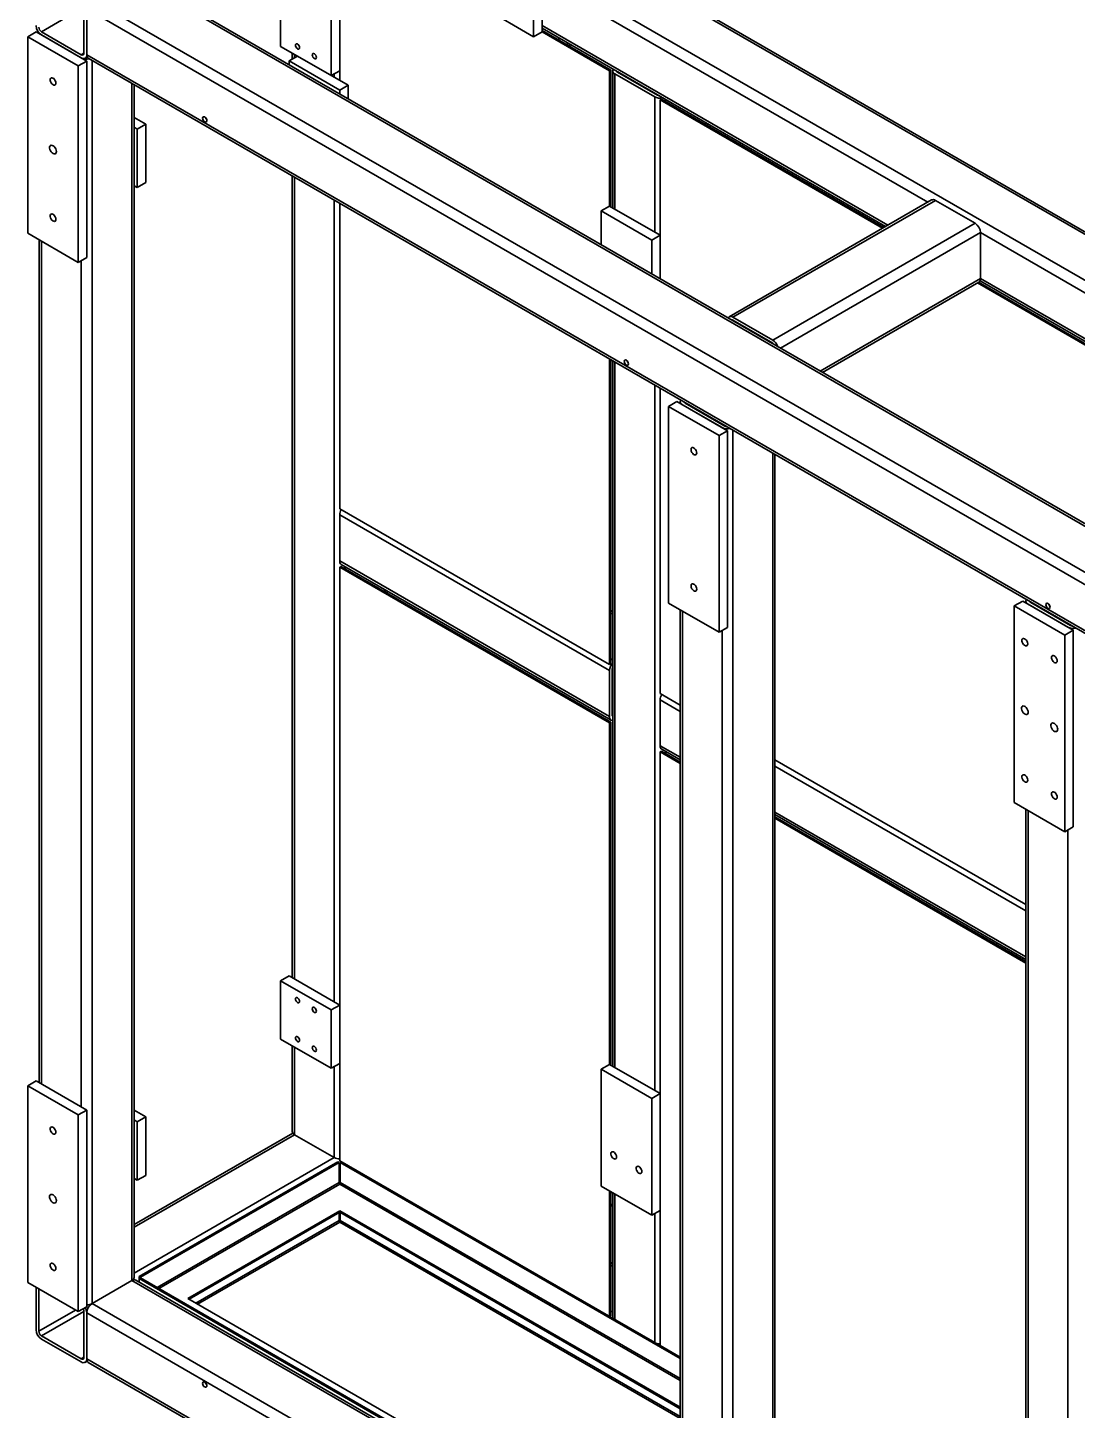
# Model space of a CAD drawing. Header units: millimetres. Extents: x 5960 to 13385, y 4099 to 9349.
# Drawn here: x 10780 to 11660, y 7588 to 8748 of the extents above; entities that cross this region are included whole.
import ezdxf

# ---------------------------------------------------------------- set-up
doc = ezdxf.new("R2010")
doc.units = ezdxf.units.MM

msp = doc.modelspace()

# ---------------------------------------------------------------- linework, layer by layer
at = {"color": 7, "linetype": 'Continuous', "lineweight": 35}
for p, q in [((11079.352, 8913.012), (12691.555, 7982.306)), ((12694.755, 7982.623), (11082.552, 8913.328)), ((12658.18, 7963.039), (11045.976, 8893.744)), ((11041.451, 8703.358), (11041.451, 8842.139)), ((10867.22, 8790.55), (12479.423, 7859.845)), ((12482.623, 7860.162), (10870.42, 8790.867)), ((11204.086, 8789.081), (11204.086, 8740.088)), ((11211.157, 8793.163), (11211.157, 8744.17)), ((12446.048, 7840.578), (10833.844, 8771.283)), ((10991.954, 8780.895), (10991.954, 8731.903)), ((10827.056, 8764.751), (10827.056, 8726.21)), ((10829.319, 8724.904), (10829.319, 8763.445)), ((10829.319, 8763.445), (12441.522, 7832.739)), ((11041.451, 8760.485), (11041.451, 8711.493)), ((11204.086, 8740.088), (11161.659, 8764.581)), ((11034.38, 8707.44), (11034.38, 8756.403)), ((11211.157, 8747.231), (11499.295, 8580.893)), ((10786.893, 8744.17), (10779.821, 8740.088)), ((10779.821, 8740.088), (10779.821, 8575.147)), ((10822.248, 8715.596), (10779.821, 8740.088)), ((10786.893, 8744.17), (10829.319, 8719.678)), ((10789.544, 8743.109), (10789.544, 8742.64)), ((10824.793, 8724.904), (10791.418, 8744.171)), ((10791.418, 8741.558), (10824.793, 8722.291)), ((11204.086, 8740.088), (11211.157, 8744.17)), ((11211.157, 8745.395), (11268.786, 8712.126)), ((11211.157, 8744.17), (11267.725, 8711.514)), ((11225.299, 8737.231), (11225.299, 8739.067)), ((12441.522, 7794.199), (10829.319, 8724.904)), ((10991.954, 8731.903), (11006.07, 8723.754)), ((11001.676, 8726.291), (11001.676, 8721.216)), ((11232.37, 8734.985), (11232.37, 8733.149)), ((11234.491, 8731.924), (11234.491, 8733.761)), ((10822.248, 8715.596), (10829.319, 8719.678)), ((10822.248, 8550.655), (10822.248, 8715.596)), ((10827.993, 8721.974), (10829.726, 8722.974)), ((10829.319, 8719.678), (10829.319, 8554.737)), ((10830.645, 8721.974), (12441.929, 7791.799)), ((10999.025, 8719.686), (11006.096, 8723.768)), ((11041.451, 8695.194), (10999.025, 8719.686)), ((10999.025, 8719.686), (10999.025, 8716.625)), ((11006.096, 8723.768), (11048.522, 8699.276)), ((11041.451, 8711.493), (11034.405, 8707.425)), ((11268.786, 8712.126), (11267.725, 8711.514)), ((11267.725, 8711.514), (11267.725, 8598.015)), ((11268.786, 8712.126), (11268.786, 8597.403)), ((11270.376, 8711.514), (11270.376, 8596.485)), ((11272.251, 8708.902), (11305.626, 8689.634)), ((11307.889, 8690.941), (11274.513, 8710.208)), ((10869.094, 7698.998), (10869.094, 8699.777)), ((11041.451, 8695.194), (11048.522, 8699.276)), ((11041.451, 8692.133), (11041.451, 8695.194)), ((11048.522, 8699.276), (11048.522, 8688.051)), ((11310.152, 8687.022), (11311.212, 8687.634)), ((11310.152, 8537.015), (11310.152, 8687.022)), ((11310.152, 8687.022), (11496.644, 8579.362)), ((11497.704, 8579.975), (11311.212, 8687.634)), ((10869.094, 8672.211), (10878.816, 8666.598)), ((10878.816, 8666.598), (10871.745, 8662.516)), ((10878.816, 8666.598), (10878.816, 8617.606)), ((11349.927, 8665.285), (11349.927, 8667.121)), ((10869.094, 8664.047), (10871.745, 8662.516)), ((10871.745, 8662.516), (10871.745, 8613.524)), ((11001.676, 8623.24), (11001.676, 7950.576)), ((10871.745, 8613.524), (10869.094, 8615.054)), ((10871.745, 8613.524), (10878.816, 8617.606)), ((11041.451, 8344.049), (11041.451, 8600.278)), ((11260.654, 8593.933), (11267.725, 8598.015)), ((11267.725, 8598.015), (11310.152, 8573.523)), ((11537.751, 8603.093), (11368.046, 8505.124)), ((11371.246, 8504.807), (11540.951, 8602.776)), ((11540.951, 8602.776), (11574.327, 8583.509)), ((11260.654, 8593.933), (11303.081, 8569.441)), ((11260.654, 8565.59), (11260.654, 8593.933)), ((10779.821, 8575.147), (10822.248, 8550.655)), ((11310.152, 8573.523), (11303.081, 8569.441)), ((11310.152, 8573.523), (11310.152, 8537.015)), ((11574.327, 8583.509), (11404.621, 8485.54)), ((11578.852, 8575.671), (11578.852, 8537.13)), ((10789.544, 8569.535), (10789.544, 7862.409)), ((11303.081, 8569.441), (11303.081, 8541.097)), ((10829.319, 8554.737), (10822.248, 8550.655)), ((11446.277, 8458.432), (11577.526, 8534.2)), ((11576.201, 8533.435), (11826.34, 8389.033)), ((11827.4, 8389.645), (11577.262, 8534.047)), ((11578.446, 8535.2), (12079.122, 8246.165)), ((11404.621, 8485.54), (11371.246, 8504.807)), ((11371.246, 8502.195), (11404.621, 8482.927)), ((11267.725, 8469.653), (11267.725, 8213.424)), ((11268.786, 8469.04), (11268.786, 8214.036)), ((11270.376, 8468.122), (11270.376, 7876.296)), ((11310.152, 8188.932), (11310.152, 8445.16)), ((11324.294, 8433.935), (11317.223, 8429.853)), ((11359.649, 8405.361), (11317.223, 8429.853)), ((11317.223, 8429.853), (11317.223, 8264.912)), ((11324.294, 8433.935), (11366.72, 8409.443)), ((11326.945, 8433.935), (11326.945, 8432.405)), ((11328.819, 8431.323), (11362.195, 8412.056)), ((11364.457, 8413.362), (11331.082, 8432.629)), ((11359.649, 8405.361), (11366.72, 8409.443)), ((11359.649, 8240.42), (11359.649, 8405.361)), ((11366.72, 8409.443), (11366.72, 8244.502)), ((11406.496, 7388.763), (11406.496, 8389.542)), ((11267.725, 8213.424), (11041.451, 8344.049)), ((11041.451, 8338.824), (11267.725, 8208.198)), ((11041.451, 8300.283), (11041.451, 8338.824)), ((11267.725, 8169.658), (11041.451, 8300.283)), ((11042.512, 8295.669), (11041.451, 8295.057)), ((11041.451, 7796.967), (11041.451, 8295.057)), ((11041.451, 8295.057), (11267.725, 8164.432)), ((11042.512, 8295.669), (11268.786, 8165.044)), ((11042.777, 8297.353), (11269.051, 8166.727)), ((11081.226, 8273.32), (11081.226, 8275.156)), ((11317.223, 8264.912), (11359.649, 8240.42)), ((11614.207, 8266.572), (11607.136, 8262.49)), ((11607.136, 8262.49), (11607.136, 8097.548)), ((11649.563, 8237.997), (11607.136, 8262.49)), ((11614.207, 8266.572), (11656.634, 8242.079)), ((11616.858, 8266.572), (11616.858, 8265.041)), ((11618.733, 8263.959), (11652.108, 8244.692)), ((11654.371, 8245.998), (11620.996, 8265.265)), ((11270.376, 8257.817), (11268.786, 8258.735)), ((11326.945, 8259.3), (11326.945, 7552.174)), ((11366.72, 8244.502), (11359.649, 8240.42)), ((11649.563, 8237.997), (11656.634, 8242.079)), ((11649.563, 8073.056), (11649.563, 8237.997)), ((11656.634, 8242.079), (11656.634, 8077.138)), ((11267.725, 8213.424), (11268.786, 8214.036)), ((11267.725, 8208.198), (11267.725, 8169.658)), ((11269.988, 8170.964), (11269.988, 8209.505)), ((11326.945, 8179.237), (11310.152, 8188.932)), ((11310.152, 8145.165), (11310.152, 8183.706)), ((11267.725, 8164.432), (11268.786, 8165.044)), ((11267.725, 8164.432), (11267.725, 7877.826)), ((11268.786, 8165.044), (11268.786, 7877.214)), ((11310.152, 8139.939), (11311.212, 8140.552)), ((11310.152, 7641.85), (11310.152, 8139.939)), ((11310.152, 8139.939), (11326.945, 8130.245)), ((11326.945, 8131.47), (11311.212, 8140.552)), ((11311.477, 8142.235), (11326.945, 8133.306)), ((11616.858, 8011.874), (11406.496, 8133.314)), ((11607.136, 8097.548), (11649.563, 8073.056)), ((11406.496, 8087.382), (11616.858, 7965.942)), ((11616.858, 8091.936), (11616.858, 7384.81)), ((11616.858, 7964.106), (11406.496, 8085.546)), ((11406.496, 8084.321), (11616.858, 7962.881)), ((11656.634, 8077.138), (11649.563, 8073.056)), ((10999.025, 7952.106), (10991.954, 7948.024)), ((11034.38, 7923.532), (10991.954, 7948.024)), ((10991.954, 7948.024), (10991.954, 7899.031)), ((10999.025, 7952.106), (11041.451, 7927.614)), ((11041.451, 7927.614), (11034.38, 7923.532)), ((11034.38, 7874.539), (11034.38, 7923.532)), ((11041.451, 7927.614), (11041.451, 7878.621)), ((10991.954, 7899.031), (11034.38, 7874.539)), ((11001.676, 7893.419), (11001.676, 7821.459)), ((11034.38, 7874.539), (11041.451, 7878.621)), ((11267.725, 7877.826), (11260.654, 7873.744)), ((11267.725, 7877.826), (11310.152, 7853.334)), ((11260.654, 7775.759), (11260.654, 7873.744)), ((11260.654, 7873.744), (11303.081, 7849.252)), ((10786.893, 7863.939), (10779.821, 7859.857)), ((10822.248, 7835.365), (10779.821, 7859.857)), ((10779.821, 7859.857), (10779.821, 7694.916)), ((10786.893, 7863.939), (10829.319, 7839.447)), ((11303.081, 7849.252), (11310.152, 7853.334)), ((11303.081, 7849.252), (11303.081, 7751.267)), ((11310.152, 7853.334), (11310.152, 7755.349)), ((10829.319, 7839.447), (10822.248, 7835.365)), ((10822.248, 7670.424), (10822.248, 7835.365)), ((10829.319, 7839.447), (10829.319, 7674.506)), ((10869.094, 7839.339), (10878.816, 7833.727)), ((10869.094, 7831.175), (10871.745, 7829.645)), ((10878.816, 7833.727), (10871.745, 7829.645)), ((10878.816, 7833.727), (10878.816, 7784.734)), ((11002.082, 7820.163), (10869.094, 7743.391)), ((10871.745, 7829.645), (10871.745, 7780.652)), ((11036.926, 7799.58), (11003.55, 7818.847)), ((11039.89, 7796.066), (10873.306, 7699.899)), ((11039.89, 7796.066), (11040.951, 7795.454)), ((11267.725, 7666.342), (11041.451, 7796.967)), ((11043.012, 7796.066), (11041.951, 7795.454)), ((11042.558, 7795.804), (11042.777, 7796.202)), ((11326.945, 7632.155), (11043.012, 7796.066)), ((10871.745, 7780.652), (10878.816, 7784.734)), ((11040.951, 7795.454), (10874.367, 7699.287)), ((11040.951, 7795.454), (11040.951, 7778.715)), ((11041.451, 7777.37), (11041.451, 7791.741)), ((11041.951, 7795.454), (11041.951, 7778.715)), ((11326.945, 7630.931), (11041.951, 7795.454)), ((10871.745, 7780.652), (10869.094, 7782.183)), ((11303.081, 7751.267), (11260.654, 7775.759)), ((11267.725, 7771.677), (11267.725, 7666.342)), ((11268.786, 7771.065), (11268.786, 7666.954)), ((11269.5, 7770.652), (11268.786, 7770.382)), ((11270.376, 7770.147), (11270.376, 7666.342)), ((10914.172, 7681.443), (11041.451, 7754.919)), ((11041.451, 7753.694), (10915.233, 7680.83)), ((11040.951, 7753.406), (11040.951, 7746.87)), ((11040.951, 7750.747), (11041.858, 7751.27)), ((11041.451, 7754.919), (11326.945, 7590.107)), ((11041.451, 7753.694), (11041.451, 7754.919)), ((11041.451, 7753.201), (11041.451, 7753.694)), ((11326.945, 7588.882), (11041.451, 7753.694)), ((11041.951, 7753.406), (11041.951, 7746.87)), ((11303.081, 7751.267), (11310.152, 7755.349)), ((11270.376, 7710.735), (11268.786, 7711.653)), ((10779.821, 7694.916), (10822.248, 7670.424)), ((10833.844, 7677.118), (10867.22, 7696.386)), ((11317.223, 7438.769), (10870.42, 7696.702)), ((10873.306, 7699.899), (10874.367, 7699.287)), ((10873.306, 7699.899), (10873.306, 7698.097)), ((10873.306, 7698.097), (10874.367, 7698.709)), ((10873.306, 7695.036), (10873.306, 7698.097)), ((10873.306, 7698.097), (11317.223, 7441.83)), ((10874.367, 7699.287), (10874.367, 7698.709)), ((10874.367, 7698.709), (11317.223, 7443.054)), ((10786.893, 7690.834), (10786.893, 7655.232)), ((10789.155, 7653.925), (10789.155, 7689.528)), ((11317.223, 7448.766), (10914.172, 7681.443)), ((10822.248, 7670.424), (10829.319, 7674.506)), ((10827.056, 7670.586), (10827.056, 7632.046)), ((10829.319, 7630.739), (10829.319, 7669.28)), ((11268.786, 7666.954), (11267.725, 7666.342)), ((11305.626, 7644.462), (11272.251, 7663.729)), ((10824.793, 7630.739), (10791.418, 7650.006)), ((10791.418, 7647.393), (10824.793, 7628.126)), ((11326.945, 7632.155), (11310.152, 7641.85)), ((10827.993, 7627.809), (10829.726, 7628.809)), ((12441.522, 6700.034), (10829.319, 7630.739)), ((10830.645, 7627.809), (12441.929, 6697.634))]:
    msp.add_line(p, q, dxfattribs=at)
at = {"color": 8, "linetype": 'Continuous', "lineweight": 35}
for p, q in [((11211.157, 8787.937), (11534.551, 8601.246)), ((10827.056, 8764.744), (10791.418, 8744.171)), ((11501.17, 8581.975), (11211.157, 8749.396)), ((10824.793, 8724.904), (10827.056, 8726.21)), ((11003.55, 8722.299), (11003.55, 8725.208)), ((10833.844, 7677.118), (10833.844, 8720.127)), ((10867.22, 8700.859), (10867.22, 7696.386)), ((11036.926, 8708.88), (11036.926, 8705.97)), ((11272.251, 8595.402), (11272.251, 8708.902)), ((11274.513, 8710.656), (11274.513, 8710.208)), ((11305.626, 8689.634), (11305.626, 8576.135)), ((11307.889, 8690.941), (11307.889, 8691.389)), ((11314.677, 8685.634), (11314.677, 8687.47)), ((11348.052, 8668.203), (11348.052, 8666.367)), ((11003.55, 7949.493), (11003.55, 8622.158)), ((11036.926, 8602.89), (11036.926, 7930.226)), ((11411.022, 8478.784), (11578.852, 8575.671)), ((11578.852, 8575.671), (12114.378, 8266.518)), ((10791.418, 7861.327), (10791.418, 8568.453)), ((10824.793, 8552.124), (10824.793, 7842.06)), ((11578.852, 8537.13), (11444.402, 8459.514)), ((12080.997, 8247.248), (11578.852, 8537.13)), ((11371.246, 8502.194), (11370.858, 8501.97)), ((11404.239, 8482.7), (11404.627, 8482.924)), ((11272.251, 7875.213), (11272.251, 8467.04)), ((11305.626, 8447.773), (11305.626, 7855.946)), ((11331.082, 8433.078), (11331.082, 8432.629)), ((11364.457, 8413.362), (11364.457, 8413.81)), ((11371.246, 7366.883), (11371.246, 8409.892)), ((11404.621, 8390.624), (11404.621, 7386.151)), ((11045.976, 8293.669), (11045.976, 8295.505)), ((11079.352, 8276.238), (11079.352, 8274.402)), ((11620.996, 8265.714), (11620.996, 8265.265)), ((11268.786, 8256.571), (11270.376, 8255.653)), ((11328.819, 7551.092), (11328.819, 8258.217)), ((11362.195, 8241.889), (11362.195, 7531.825)), ((11654.371, 8245.998), (11654.371, 8246.447)), ((11270.376, 8217.119), (11268.786, 8218.037)), ((11270.376, 8209.274), (11269.988, 8209.498)), ((11310.152, 8183.706), (11326.945, 8174.012)), ((11269.988, 8170.963), (11270.376, 8170.739)), ((11326.945, 8135.471), (11310.152, 8145.165)), ((11314.677, 8138.552), (11314.677, 8140.388)), ((11406.496, 8128.088), (11616.858, 8006.648)), ((11616.858, 7968.107), (11406.496, 8089.547)), ((11618.733, 7383.728), (11618.733, 8090.854)), ((11652.108, 8074.526), (11652.108, 7364.461)), ((11003.55, 7818.847), (11003.55, 7892.337)), ((11036.926, 7876.009), (11036.926, 7799.58)), ((10869.094, 7741.227), (11003.55, 7818.847)), ((11036.926, 7799.58), (10869.094, 7702.693)), ((11040.951, 7791.453), (11041.451, 7791.741)), ((11041.451, 7791.741), (11041.951, 7791.453)), ((10888.365, 7690.629), (11040.951, 7778.715)), ((10889.779, 7689.812), (11041.451, 7777.37)), ((11041.451, 7777.37), (11326.945, 7612.558)), ((11041.951, 7778.715), (11326.945, 7614.191)), ((11272.251, 7663.729), (11272.251, 7769.064)), ((11041.451, 7753.201), (11040.951, 7752.912)), ((11041.951, 7752.912), (11041.451, 7753.201)), ((11270.376, 7760.623), (11268.786, 7759.582)), ((11305.626, 7752.736), (11305.626, 7644.462)), ((10920.893, 7677.562), (11040.951, 7746.87)), ((10922.308, 7676.746), (11041.451, 7745.526)), ((11041.451, 7745.526), (11326.945, 7580.714)), ((11041.951, 7746.87), (11326.945, 7582.347)), ((11268.786, 7709.489), (11270.376, 7708.571)), ((10867.22, 7696.386), (11317.223, 7436.605)), ((10789.155, 7653.925), (10819.991, 7671.727)), ((10827.056, 7670.58), (10791.418, 7650.006)), ((10829.319, 7669.28), (11317.223, 7387.619)), ((11317.223, 7398.07), (10833.844, 7677.118)), ((11270.376, 7670.036), (11268.786, 7670.955)), ((10824.793, 7630.739), (10827.056, 7632.045))]:
    msp.add_line(p, q, dxfattribs=at)
at = {"color": 7, "linetype": 'Continuous', "lineweight": 35, "flags": 128}
for points in [[(11007.863, 8730.884), (11007.729, 8730.18), (11007.346, 8729.739), (11006.772, 8729.628), (11006.096, 8729.863), (11005.419, 8730.409), (11004.846, 8731.183), (11004.462, 8732.066), (11004.328, 8732.925), (11004.462, 8733.628), (11004.846, 8734.069), (11005.419, 8734.181), (11006.096, 8733.946), (11006.772, 8733.4), (11007.346, 8732.626), (11007.729, 8731.743), (11007.863, 8730.884)], [(11022.006, 8722.72), (11021.871, 8722.016), (11021.488, 8721.575), (11020.914, 8721.464), (11020.238, 8721.699), (11019.561, 8722.245), (11018.988, 8723.018), (11018.605, 8723.902), (11018.47, 8724.761), (11018.605, 8725.464), (11018.988, 8725.905), (11019.561, 8726.017), (11020.238, 8725.782), (11020.914, 8725.236), (11021.488, 8724.462), (11021.871, 8723.579), (11022.006, 8722.72)], [(10803.439, 8701.142), (10803.309, 8700.315), (10802.932, 8699.729), (10802.35, 8699.446), (10801.625, 8699.497), (10800.836, 8699.877), (10800.069, 8700.545), (10799.406, 8701.427), (10798.92, 8702.429), (10798.663, 8703.441), (10798.663, 8704.355), (10798.92, 8705.071), (10799.406, 8705.512), (10800.069, 8705.629), (10800.836, 8705.411), (10801.625, 8704.88), (10802.35, 8704.095), (10802.932, 8703.139), (10803.309, 8702.118), (10803.439, 8701.142)], [(10930.082, 8669.674), (10929.947, 8670.533), (10929.564, 8671.417), (10928.99, 8672.19), (10928.314, 8672.736), (10927.637, 8672.971), (10927.064, 8672.86), (10926.681, 8672.419), (10926.546, 8671.715), (10926.681, 8670.857), (10927.064, 8669.973), (10927.637, 8669.2), (10928.314, 8668.654), (10928.99, 8668.418), (10929.564, 8668.53), (10929.947, 8668.971), (10930.082, 8669.674)], [(10803.863, 8643.739), (10803.737, 8642.849), (10803.372, 8642.183), (10802.798, 8641.8), (10802.068, 8641.735), (10801.246, 8641.993), (10800.405, 8642.551), (10799.62, 8643.359), (10798.961, 8644.347), (10798.486, 8645.426), (10798.238, 8646.499), (10798.238, 8647.473), (10798.486, 8648.26), (10798.961, 8648.79), (10799.62, 8649.017), (10800.405, 8648.919), (10801.246, 8648.507), (10802.068, 8647.815), (10802.798, 8646.907), (10803.372, 8645.862), (10803.737, 8644.774), (10803.863, 8643.739)], [(10803.439, 8586.826), (10803.309, 8586), (10802.932, 8585.413), (10802.35, 8585.13), (10801.625, 8585.182), (10800.836, 8585.562), (10800.069, 8586.229), (10799.406, 8587.111), (10798.92, 8588.113), (10798.663, 8589.126), (10798.663, 8590.04), (10798.92, 8590.756), (10799.406, 8591.196), (10800.069, 8591.314), (10800.836, 8591.095), (10801.625, 8590.564), (10802.35, 8589.779), (10802.932, 8588.824), (10803.309, 8587.802), (10803.439, 8586.826)], [(11283.635, 8465.572), (11283.501, 8466.431), (11283.117, 8467.315), (11282.544, 8468.088), (11281.867, 8468.634), (11281.191, 8468.869), (11280.617, 8468.758), (11280.234, 8468.317), (11280.1, 8467.613), (11280.234, 8466.755), (11280.617, 8465.871), (11281.191, 8465.098), (11281.867, 8464.552), (11282.544, 8464.316), (11283.117, 8464.428), (11283.501, 8464.869), (11283.635, 8465.572)], [(11340.84, 8390.906), (11340.71, 8390.08), (11340.333, 8389.494), (11339.751, 8389.211), (11339.026, 8389.262), (11338.237, 8389.642), (11337.47, 8390.309), (11336.808, 8391.192), (11336.321, 8392.194), (11336.064, 8393.206), (11336.064, 8394.12), (11336.321, 8394.836), (11336.808, 8395.277), (11337.47, 8395.394), (11338.237, 8395.176), (11339.026, 8394.645), (11339.751, 8393.859), (11340.333, 8392.904), (11340.71, 8391.883), (11340.84, 8390.906)], [(11340.84, 8276.591), (11340.71, 8275.765), (11340.333, 8275.178), (11339.751, 8274.895), (11339.026, 8274.947), (11338.237, 8275.327), (11337.47, 8275.994), (11336.808, 8276.876), (11336.321, 8277.878), (11336.064, 8278.891), (11336.064, 8279.805), (11336.321, 8280.521), (11336.808, 8280.961), (11337.47, 8281.079), (11338.237, 8280.86), (11339.026, 8280.329), (11339.751, 8279.544), (11340.333, 8278.589), (11340.71, 8277.567), (11340.84, 8276.591)], [(11637.188, 8261.47), (11637.054, 8262.329), (11636.671, 8263.213), (11636.097, 8263.986), (11635.421, 8264.532), (11634.744, 8264.767), (11634.171, 8264.656), (11633.787, 8264.215), (11633.653, 8263.511), (11633.787, 8262.653), (11634.171, 8261.769), (11634.744, 8260.995), (11635.421, 8260.45), (11636.097, 8260.214), (11636.671, 8260.326), (11637.054, 8260.767), (11637.188, 8261.47)], [(11618.379, 8230.686), (11618.249, 8229.86), (11617.872, 8229.274), (11617.29, 8228.991), (11616.565, 8229.042), (11615.777, 8229.422), (11615.01, 8230.089), (11614.347, 8230.972), (11613.861, 8231.974), (11613.604, 8232.986), (11613.604, 8233.9), (11613.861, 8234.616), (11614.347, 8235.057), (11615.01, 8235.174), (11615.777, 8234.956), (11616.565, 8234.425), (11617.29, 8233.639), (11617.872, 8232.684), (11618.249, 8231.663), (11618.379, 8230.686)], [(11643.128, 8216.399), (11642.998, 8215.573), (11642.621, 8214.987), (11642.039, 8214.704), (11641.314, 8214.755), (11640.525, 8215.135), (11639.758, 8215.802), (11639.096, 8216.685), (11638.61, 8217.686), (11638.353, 8218.699), (11638.353, 8219.613), (11638.61, 8220.329), (11639.096, 8220.77), (11639.758, 8220.887), (11640.525, 8220.669), (11641.314, 8220.138), (11642.039, 8219.352), (11642.621, 8218.397), (11642.998, 8217.376), (11643.128, 8216.399)], [(11618.804, 8173.284), (11618.678, 8172.393), (11618.312, 8171.727), (11617.739, 8171.345), (11617.009, 8171.279), (11616.187, 8171.537), (11615.346, 8172.095), (11614.561, 8172.904), (11613.902, 8173.892), (11613.427, 8174.97), (11613.178, 8176.044), (11613.178, 8177.018), (11613.427, 8177.805), (11613.902, 8178.335), (11614.561, 8178.561), (11615.346, 8178.464), (11616.187, 8178.051), (11617.009, 8177.36), (11617.739, 8176.452), (11618.312, 8175.407), (11618.678, 8174.319), (11618.804, 8173.284)], [(11643.552, 8158.996), (11643.427, 8158.106), (11643.061, 8157.44), (11642.487, 8157.058), (11641.757, 8156.992), (11640.935, 8157.25), (11640.095, 8157.808), (11639.31, 8158.617), (11638.651, 8159.605), (11638.176, 8160.683), (11637.927, 8161.757), (11637.927, 8162.731), (11638.176, 8163.518), (11638.651, 8164.048), (11639.31, 8164.274), (11640.095, 8164.177), (11640.935, 8163.764), (11641.757, 8163.073), (11642.487, 8162.165), (11643.061, 8161.12), (11643.427, 8160.032), (11643.552, 8158.996)], [(11618.379, 8116.371), (11618.249, 8115.544), (11617.872, 8114.958), (11617.29, 8114.675), (11616.565, 8114.727), (11615.777, 8115.106), (11615.01, 8115.774), (11614.347, 8116.656), (11613.861, 8117.658), (11613.604, 8118.671), (11613.604, 8119.584), (11613.861, 8120.301), (11614.347, 8120.741), (11615.01, 8120.858), (11615.777, 8120.64), (11616.565, 8120.109), (11617.29, 8119.324), (11617.872, 8118.369), (11618.249, 8117.347), (11618.379, 8116.371)], [(11643.128, 8102.084), (11642.998, 8101.257), (11642.621, 8100.671), (11642.039, 8100.388), (11641.314, 8100.439), (11640.525, 8100.819), (11639.758, 8101.487), (11639.096, 8102.369), (11638.61, 8103.371), (11638.353, 8104.383), (11638.353, 8105.297), (11638.61, 8106.013), (11639.096, 8106.454), (11639.758, 8106.571), (11640.525, 8106.353), (11641.314, 8105.822), (11642.039, 8105.036), (11642.621, 8104.081), (11642.998, 8103.06), (11643.128, 8102.084)], [(11007.863, 7930.674), (11007.729, 7929.97), (11007.346, 7929.529), (11006.772, 7929.418), (11006.096, 7929.653), (11005.419, 7930.199), (11004.846, 7930.973), (11004.462, 7931.856), (11004.328, 7932.715), (11004.462, 7933.418), (11004.846, 7933.859), (11005.419, 7933.971), (11006.096, 7933.736), (11006.772, 7933.19), (11007.346, 7932.416), (11007.729, 7931.533), (11007.863, 7930.674)], [(11022.006, 7922.51), (11021.871, 7921.806), (11021.488, 7921.365), (11020.914, 7921.254), (11020.238, 7921.489), (11019.561, 7922.035), (11018.988, 7922.808), (11018.605, 7923.692), (11018.47, 7924.551), (11018.605, 7925.254), (11018.988, 7925.695), (11019.561, 7925.807), (11020.238, 7925.572), (11020.914, 7925.026), (11021.488, 7924.252), (11021.871, 7923.369), (11022.006, 7922.51)], [(11007.863, 7898.012), (11007.729, 7897.309), (11007.346, 7896.868), (11006.772, 7896.756), (11006.096, 7896.991), (11005.419, 7897.537), (11004.846, 7898.311), (11004.462, 7899.194), (11004.328, 7900.053), (11004.462, 7900.757), (11004.846, 7901.198), (11005.419, 7901.309), (11006.096, 7901.074), (11006.772, 7900.528), (11007.346, 7899.755), (11007.729, 7898.871), (11007.863, 7898.012)], [(11022.006, 7889.848), (11021.871, 7889.145), (11021.488, 7888.704), (11020.914, 7888.592), (11020.238, 7888.827), (11019.561, 7889.373), (11018.988, 7890.147), (11018.605, 7891.03), (11018.47, 7891.889), (11018.605, 7892.593), (11018.988, 7893.034), (11019.561, 7893.145), (11020.238, 7892.91), (11020.914, 7892.364), (11021.488, 7891.59), (11021.871, 7890.707), (11022.006, 7889.848)], [(10803.439, 7820.911), (10803.309, 7820.084), (10802.932, 7819.498), (10802.35, 7819.215), (10801.625, 7819.266), (10800.836, 7819.646), (10800.069, 7820.314), (10799.406, 7821.196), (10798.92, 7822.198), (10798.663, 7823.21), (10798.663, 7824.124), (10798.92, 7824.84), (10799.406, 7825.281), (10800.069, 7825.398), (10800.836, 7825.18), (10801.625, 7824.649), (10802.35, 7823.864), (10802.932, 7822.908), (10803.309, 7821.887), (10803.439, 7820.911)], [(11273.665, 7800.093), (11273.535, 7801.07), (11273.158, 7802.091), (11272.576, 7803.046), (11271.851, 7803.832), (11271.062, 7804.362), (11270.295, 7804.581), (11269.632, 7804.464), (11269.146, 7804.023), (11268.889, 7803.307), (11268.889, 7802.393), (11269.146, 7801.38), (11269.632, 7800.378), (11270.295, 7799.496), (11271.062, 7798.829), (11271.851, 7798.449), (11272.576, 7798.398), (11273.158, 7798.681), (11273.535, 7799.267), (11273.665, 7800.093)], [(11294.878, 7787.847), (11294.748, 7788.824), (11294.371, 7789.845), (11293.789, 7790.8), (11293.064, 7791.585), (11292.275, 7792.116), (11291.508, 7792.335), (11290.846, 7792.217), (11290.36, 7791.777), (11290.103, 7791.061), (11290.103, 7790.147), (11290.36, 7789.134), (11290.846, 7788.132), (11291.508, 7787.25), (11292.275, 7786.583), (11293.064, 7786.203), (11293.789, 7786.152), (11294.371, 7786.434), (11294.748, 7787.021), (11294.878, 7787.847)], [(10803.863, 7763.508), (10803.737, 7762.618), (10803.372, 7761.952), (10802.798, 7761.569), (10802.068, 7761.504), (10801.246, 7761.762), (10800.405, 7762.32), (10799.62, 7763.128), (10798.961, 7764.116), (10798.486, 7765.195), (10798.238, 7766.268), (10798.238, 7767.242), (10798.486, 7768.029), (10798.961, 7768.559), (10799.62, 7768.786), (10800.405, 7768.688), (10801.246, 7768.276), (10802.068, 7767.584), (10802.798, 7766.676), (10803.372, 7765.631), (10803.737, 7764.543), (10803.863, 7763.508)], [(10803.439, 7706.595), (10803.309, 7705.769), (10802.932, 7705.182), (10802.35, 7704.899), (10801.625, 7704.951), (10800.836, 7705.331), (10800.069, 7705.998), (10799.406, 7706.88), (10798.92, 7707.882), (10798.663, 7708.895), (10798.663, 7709.809), (10798.92, 7710.525), (10799.406, 7710.965), (10800.069, 7711.083), (10800.836, 7710.864), (10801.625, 7710.333), (10802.35, 7709.548), (10802.932, 7708.593), (10803.309, 7707.571), (10803.439, 7706.595)], [(10930.082, 7608.171), (10929.947, 7609.03), (10929.564, 7609.914), (10928.99, 7610.687), (10928.314, 7611.233), (10927.637, 7611.468), (10927.064, 7611.357), (10926.681, 7610.916), (10926.546, 7610.212), (10926.681, 7609.354), (10927.064, 7608.47), (10927.637, 7607.696), (10928.314, 7607.151), (10928.99, 7606.915), (10929.564, 7607.027), (10929.947, 7607.468), (10930.082, 7608.171)]]:
    msp.add_lwpolyline(points, dxfattribs=at)
at = {"color": 7, "linetype": 'Continuous', "lineweight": 35}
for centre, radius, start, end in [((10796.718, 8749.843), 9.836, 182.605478, 237.394522), ((10794.068, 8748.314), 4.918, 182.605478, 237.394522), ((10825.677, 8725.986), 1.397, 230.796715, 9.214037), ((10826.56, 8724.456), 2.795, 230.796715, 9.214037), ((10832.455, 8724.558), 3.155, 173.701153, 234.986667), ((10829.332, 8731.085), 9.897, 242.700889, 283.03031), ((11273.207, 8711.491), 2.76, 151.450922, 249.719467), ((11275.283, 8711.798), 1.767, 201.035713, 244.17051), ((11310.165, 8698.429), 9.897, 242.700889, 283.03031), ((11309.988, 8694.833), 4.422, 241.666532, 264.254677), ((10932.894, 8673.339), 4.122, 195.046964, 224.94766), ((11539.077, 8600.16), 3.219, 54.382423, 114.307119), ((11569.027, 8575.224), 9.836, 2.605478, 57.394522), ((11575.808, 8536.743), 3.069, 304.056351, 7.25583), ((11369.482, 8502.684), 2.761, 50.291487, 148.544151), ((11370.253, 8500.732), 1.767, 55.838544, 98.946907), ((11399.276, 8477.213), 9.895, 16.970983, 57.303846), ((11402.301, 8479.164), 4.421, 35.758867, 58.339246), ((11286.448, 8469.237), 4.122, 195.046964, 224.94766), ((11329.776, 8433.912), 2.76, 151.450922, 249.719467), ((11331.852, 8434.219), 1.767, 201.035713, 244.17051), ((11366.734, 8420.85), 9.897, 242.700889, 283.03031), ((11366.556, 8417.254), 4.422, 241.666532, 264.254677), ((11050.923, 8338.436), 9.48, 149.241209, 177.657331), ((11044.495, 8299.895), 3.069, 172.74417, 235.943649), ((11619.69, 8266.548), 2.76, 151.450922, 249.719467), ((11621.765, 8266.856), 1.767, 201.035713, 244.17051), ((11640.001, 8265.135), 4.122, 195.046964, 224.94766), ((11656.647, 8253.486), 9.897, 242.700889, 283.03031), ((11656.47, 8249.891), 4.422, 241.666532, 264.254677), ((11277.61, 8207.733), 9.895, 136.969931, 177.302782), ((11274.408, 8209.376), 4.422, 155.75273, 178.336944), ((11319.623, 8183.319), 9.48, 149.241209, 177.657331), ((11270.447, 8169.192), 2.761, 170.286256, 268.5353), ((11271.751, 8170.835), 1.767, 175.835172, 218.950347), ((11313.288, 8144.819), 3.155, 173.701152, 234.986667), ((11004.878, 7821.779), 3.219, 185.694799, 245.625342), ((11041.267, 7807.73), 9.235, 241.959761, 271.144097), ((11049.75, 7791.576), 8.301, 159.97863, 178.857364), ((11045.412, 7753.035), 3.965, 177.606814, 209.189403), ((10865.891, 7699.318), 3.219, 294.374658, 354.305201), ((10869.095, 7693.769), 3.219, 65.692881, 125.617577), ((10822.39, 7670.413), 4.669, 2.123769, 30.981904), ((10819.847, 7668.893), 9.48, 2.342669, 30.758791), ((10839.144, 7668.833), 9.836, 122.605478, 177.394522), ((10829.503, 7685.269), 9.235, 268.855903, 298.040239), ((11273.579, 7666.661), 3.219, 185.694799, 245.625342), ((10796.718, 7655.679), 9.836, 182.605478, 237.394522), ((10794.068, 7654.149), 4.918, 182.605478, 237.394522), ((11309.967, 7652.613), 9.235, 241.959761, 271.144097), ((10825.677, 7631.822), 1.397, 230.796715, 9.214037), ((10826.56, 7630.292), 2.795, 230.796715, 9.214037), ((10832.455, 7630.393), 3.155, 173.701153, 234.986667), ((10932.894, 7611.836), 4.122, 195.046964, 224.94766)]:
    msp.add_arc(centre, radius, start, end, dxfattribs=at)
for points in [[(11040.951, 7778.715), (11040.944, 7778.592), (11040.931, 7778.345), (11041.043, 7777.951), (11041.225, 7777.598), (11041.376, 7777.446), (11041.451, 7777.37)], [(11041.451, 7777.37), (11041.526, 7777.446), (11041.677, 7777.598), (11041.859, 7777.951), (11041.971, 7778.345), (11041.958, 7778.592), (11041.951, 7778.715)], [(11040.951, 7746.87), (11040.944, 7746.747), (11040.931, 7746.501), (11041.043, 7746.106), (11041.225, 7745.753), (11041.376, 7745.601), (11041.451, 7745.526)], [(11041.451, 7745.526), (11041.526, 7745.601), (11041.677, 7745.753), (11041.859, 7746.106), (11041.971, 7746.501), (11041.958, 7746.747), (11041.951, 7746.87)]]:
    msp.add_open_spline(points, degree=3, dxfattribs=at)
msp.add_open_spline([(11268.786, 7758.577), (11268.794, 7758.582), (11269.33, 7758.877), (11269.857, 7759.255), (11270.376, 7759.628)], degree=3, knots=[0, 0, 0, 0, 0.01513644, 1, 1, 1, 1], dxfattribs=at)

doc.saveas('drawing.dxf')
